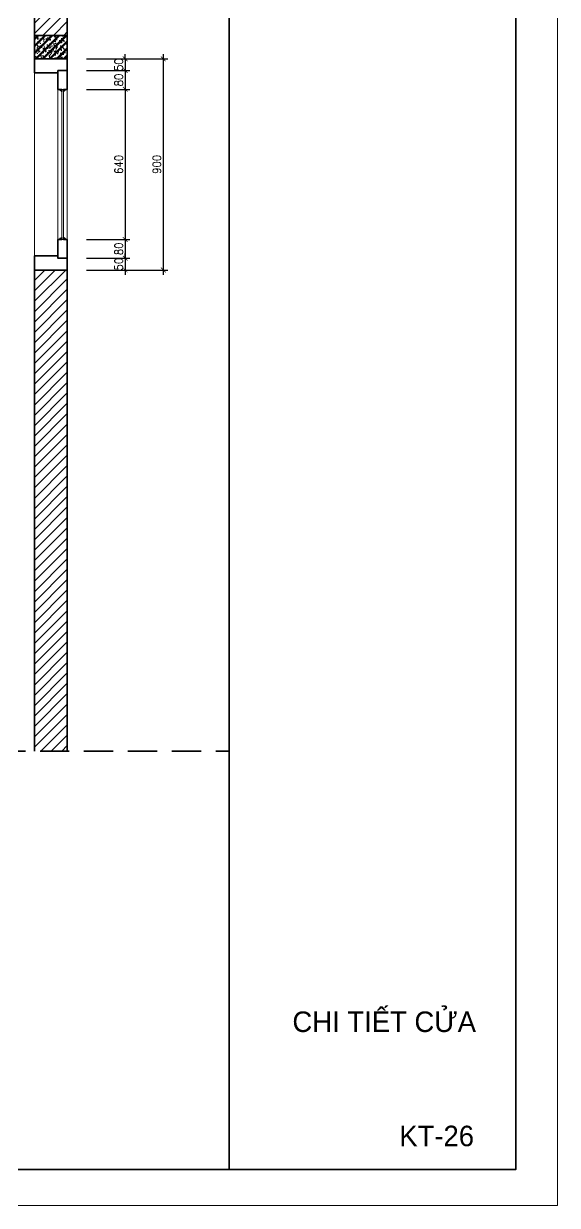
# Model space of a CAD drawing. Header units: millimetres. Extents: x -529782 to -142003, y -492574 to -273331.
# Drawn here: x -180902 to -178627, y -437656 to -432619 of the extents above; entities that cross this region are included whole.
import ezdxf
from ezdxf.enums import TextEntityAlignment as Align

# ---------------------------------------------------------------- set-up
doc = ezdxf.new("R2010")
doc.units = ezdxf.units.MM
doc.header["$LTSCALE"] = 500
doc.header["$MEASUREMENT"] = 0
doc.header["$PDMODE"] = 3
doc.linetypes.add('HIDDEN', pattern=[0.375, 0.25, -0.125])
doc.layers.get('0').update_dxf_attribs({"linetype": 'CONTINUOUS', "lineweight": 13})
doc.layers.get('Defpoints').update_dxf_attribs({"color": 255, "linetype": 'CONTINUOUS', "lineweight": 13})
for name, color, linetype, lineweight in [('1.cat 30', 30, 'CONTINUOUS', 35), ('2.thay 145', 145, 'CONTINUOUS', 18), ('3.manh 08', 8, 'CONTINUOUS', 9), ('9.text \xad white', 7, 'CONTINUOUS', 15), ('CA.dim 08', 251, 'CONTINUOUS', 13), ('CA.thay 145', 145, 'CONTINUOUS', 18), ('cat', 4, 'CONTINUOUS', 35)]:
    doc.layers.add(name, color=color, linetype=linetype, lineweight=lineweight)
for name, color, linetype in [('HACH', 250, 'CONTINUOUS'), ('HATCH', 150, 'CONTINUOUS'), ('THAY', 7, 'CONTINUOUS')]:
    doc.layers.add(name, color=color, linetype=linetype)
doc.styles.add('CA.JSC1', font='')
doc.styles.get("Standard").update_dxf_attribs({"font": 'txt.shx', "width": 0.9})
doc.styles.get('CA.JSC1').set_extended_font_data('.VnAvantH')
doc.dimstyles.new('CA 20', dxfattribs={"dimscale": 0, "dimtxt": 35, "dimasz": 20, "dimexe": 20, "dimexo": 0, "dimgap": 10, "dimtad": 1, "dimdec": 0, "dimzin": 0, "dimdsep": 46, "dimtxsty": 'Standard', "dimblk": 'ARCHTICK', "dimcen": 0.09, "dimdle": 20, "dimclrd": 256, "dimclre": 256, "dimclrt": 7, "dimadec": 0, "dimazin": 0, "dimtfac": 1, "dimtdec": 0, "dimtix": 1, "dimtmove": 2, "dimatfit": 3, "dimldrblk": 'DOT', "dimfxl": 1, "dimtolj": 1, "dimtzin": 0, "dimarcsym": 0})

# ---------------------------------------------------------------- blocks, each defined once
blk = doc.blocks.new('khung co loan')
at = {"layer": '1.cat 30'}
blk.add_lwpolyline([(1158.3, -14553.5), (1158.3, -303.5), (20658.3, -303.5), (20658.3, -14553.5)], close=True, dxfattribs=at)
blk.add_lwpolyline([(18298.1, -303.5), (18298.1, -14553.5)], dxfattribs=at)
at = {"layer": '3.manh 08'}
blk.add_lwpolyline([(0, -14850), (21000, -14850), (21000, 0), (0, 0)], close=True, dxfattribs=at)
blk = doc.blocks.new('_ArchTick')
at = {"color": 1, "linetype": 'ByBlock', "const_width": 0.15}
blk.add_lwpolyline([(-0.5, -0.5), (0.5, 0.5)], dxfattribs=at)
blk = doc.blocks.new('*D1773')
at = {"layer": 'CA.dim 08', "lineweight": -2, "transparency": 16777216}
for p, q in [((-180634.5, -432769.5), (-180449, -432769.5)), ((-180469, -432769.5), (-180469, -432749.5)), ((-180469, -432769.5), (-180469, -432819.5)), ((-180634.5, -432819.5), (-180449, -432819.5)), ((-180469, -432819.5), (-180469, -432839.5))]:
    blk.add_line(p, q, dxfattribs=at)
at = {"layer": 'Defpoints', "color": 0, "transparency": 16777216}
for p in [(-180634.5, -432769.5), (-180634.5, -432819.5), (-180469, -432819.5)]:
    blk.add_point(p, dxfattribs=at)
at = {"layer": 'CA.dim 08', "lineweight": -2, "transparency": 16777216, "xscale": 20, "yscale": 20, "zscale": 20}
for p, rotation in [((-180469, -432769.5), 270), ((-180469, -432819.5), 90)]:
    blk.add_blockref('_ArchTick', p, dxfattribs=dict(at, rotation=rotation))
at = {"layer": 'CA.dim 08', "color": 7, "transparency": 16777216, "insert": (-180496.5, -432794.5), "char_height": 35, "attachment_point": 5, "rotation": 90}
blk.add_mtext('\\A1;50', dxfattribs=at)
blk = doc.blocks.new('_DOT')
at = {"color": 1, "linetype": 'ByBlock'}
blk.add_line((-0.5, 0), (-1, 0), dxfattribs=at)
at = {"color": 1, "linetype": 'ByBlock', "const_width": 0.5}
blk.add_lwpolyline([(-0.25, 0, 1), (0.25, 0, 1)], format="xyb", close=True, dxfattribs=at)
blk = doc.blocks.new('DOT')
at = {"layer": 'THAY', "color": 0, "linetype": 'ByBlock'}
blk.add_line((-0.5, 0), (-1, 0), dxfattribs=at)
at = {"layer": 'THAY', "color": 0, "linetype": 'ByBlock', "const_width": 0.5}
blk.add_lwpolyline([(-0.25, 0, 1), (0.25, 0, 1)], format="xyb", close=True, dxfattribs=at)
blk = doc.blocks.new('*D1774')
at = {"layer": 'CA.dim 08', "lineweight": -2, "transparency": 16777216}
for p, q in [((-180634.5, -432819.5), (-180449, -432819.5)), ((-180469, -432799.5), (-180469, -432919.5)), ((-180634.5, -432899.5), (-180449, -432899.5))]:
    blk.add_line(p, q, dxfattribs=at)
at = {"layer": 'Defpoints', "color": 0, "transparency": 16777216}
for p in [(-180634.5, -432819.5), (-180634.5, -432899.5), (-180469, -432899.5)]:
    blk.add_point(p, dxfattribs=at)
at = {"layer": 'CA.dim 08', "lineweight": -2, "transparency": 16777216, "xscale": 20, "yscale": 20, "zscale": 20}
for p, rotation in [((-180469, -432819.5), 90), ((-180469, -432899.5), 270)]:
    blk.add_blockref('_ArchTick', p, dxfattribs=dict(at, rotation=rotation))
at = {"layer": 'CA.dim 08', "color": 7, "transparency": 16777216, "insert": (-180496.5, -432859.5), "char_height": 35, "attachment_point": 5, "rotation": 90}
blk.add_mtext('\\A1;80', dxfattribs=at)
blk = doc.blocks.new('*D1775')
at = {"layer": 'CA.dim 08', "lineweight": -2, "transparency": 16777216}
for p, q in [((-180634.5, -432899.5), (-180449, -432899.5)), ((-180469, -432879.5), (-180469, -433559.5)), ((-180634.5, -433539.5), (-180449, -433539.5))]:
    blk.add_line(p, q, dxfattribs=at)
at = {"layer": 'Defpoints', "color": 0, "transparency": 16777216}
for p in [(-180634.5, -432899.5), (-180634.5, -433539.5), (-180469, -433539.5)]:
    blk.add_point(p, dxfattribs=at)
at = {"layer": 'CA.dim 08', "lineweight": -2, "transparency": 16777216, "xscale": 20, "yscale": 20, "zscale": 20}
for p, rotation in [((-180469, -432899.5), 90), ((-180469, -433539.5), 270)]:
    blk.add_blockref('_ArchTick', p, dxfattribs=dict(at, rotation=rotation))
at = {"layer": 'CA.dim 08', "color": 7, "transparency": 16777216, "insert": (-180496.5, -433219.5), "char_height": 35, "attachment_point": 5, "rotation": 90}
blk.add_mtext('\\A1;640', dxfattribs=at)
blk = doc.blocks.new('*D1776')
at = {"layer": 'CA.dim 08', "lineweight": -2, "transparency": 16777216}
for p, q in [((-180469, -433519.5), (-180469, -433639.5)), ((-180634.5, -433539.5), (-180449, -433539.5)), ((-180634.5, -433619.5), (-180449, -433619.5))]:
    blk.add_line(p, q, dxfattribs=at)
at = {"layer": 'Defpoints', "color": 0, "transparency": 16777216}
for p in [(-180634.5, -433539.5), (-180634.5, -433619.5), (-180469, -433619.5)]:
    blk.add_point(p, dxfattribs=at)
at = {"layer": 'CA.dim 08', "lineweight": -2, "transparency": 16777216, "xscale": 20, "yscale": 20, "zscale": 20}
for p, rotation in [((-180469, -433539.5), 90), ((-180469, -433619.5), 270)]:
    blk.add_blockref('_ArchTick', p, dxfattribs=dict(at, rotation=rotation))
at = {"layer": 'CA.dim 08', "color": 7, "transparency": 16777216, "insert": (-180496.5, -433579.5), "char_height": 35, "attachment_point": 5, "rotation": 90}
blk.add_mtext('\\A1;80', dxfattribs=at)
blk = doc.blocks.new('*D1777')
at = {"layer": 'CA.dim 08', "lineweight": -2, "transparency": 16777216}
for p, q in [((-180634.5, -433619.5), (-180449, -433619.5)), ((-180469, -433619.5), (-180469, -433599.5)), ((-180469, -433619.5), (-180469, -433669.5)), ((-180634.5, -433669.5), (-180449, -433669.5)), ((-180469, -433669.5), (-180469, -433689.5))]:
    blk.add_line(p, q, dxfattribs=at)
at = {"layer": 'Defpoints', "color": 0, "transparency": 16777216}
for p in [(-180634.5, -433619.5), (-180634.5, -433669.5), (-180469, -433669.5)]:
    blk.add_point(p, dxfattribs=at)
at = {"layer": 'CA.dim 08', "lineweight": -2, "transparency": 16777216, "xscale": 20, "yscale": 20, "zscale": 20}
for p, rotation in [((-180469, -433619.5), 270), ((-180469, -433669.5), 90)]:
    blk.add_blockref('_ArchTick', p, dxfattribs=dict(at, rotation=rotation))
at = {"layer": 'CA.dim 08', "color": 7, "transparency": 16777216, "insert": (-180496.5, -433644.5), "char_height": 35, "attachment_point": 5, "rotation": 90}
blk.add_mtext('\\A1;50', dxfattribs=at)
blk = doc.blocks.new('*D1778')
at = {"layer": 'CA.dim 08', "lineweight": -2, "transparency": 16777216}
for p, q in [((-180634.5, -432769.5), (-180286.5, -432769.5)), ((-180306.5, -432749.5), (-180306.5, -433689.5)), ((-180634.5, -433669.5), (-180286.5, -433669.5))]:
    blk.add_line(p, q, dxfattribs=at)
at = {"layer": 'Defpoints', "color": 0, "transparency": 16777216}
for p in [(-180634.5, -432769.5), (-180634.5, -433669.5), (-180306.5, -433669.5)]:
    blk.add_point(p, dxfattribs=at)
at = {"layer": 'CA.dim 08', "lineweight": -2, "transparency": 16777216, "xscale": 20, "yscale": 20, "zscale": 20}
for p, rotation in [((-180306.5, -432769.5), 90), ((-180306.5, -433669.5), 270)]:
    blk.add_blockref('_ArchTick', p, dxfattribs=dict(at, rotation=rotation))
at = {"layer": 'CA.dim 08', "color": 7, "transparency": 16777216, "insert": (-180334, -433219.5), "char_height": 35, "attachment_point": 5, "rotation": 90}
blk.add_mtext('\\A1;900', dxfattribs=at)

msp = doc.modelspace()

# ---------------------------------------------------------------- hatches: boundary and pattern name
at = {"layer": 'CA.dim 08'}
h = msp.add_hatch(dxfattribs=at)
h.set_pattern_fill('ANSI31', color=256, scale=250, style=0)
h.set_pattern_definition([(45, (-11251.01, 10239.73), (-22.097087, 22.097087), [])])
h.paths.add_polyline_path([(-180856, -432669.5), (-180716, -432669.5), (-180716, -432491), (-180856, -432491)])
h = msp.add_hatch(dxfattribs=at)
h.set_pattern_fill('ANSI31', color=256, scale=250, style=0)
h.set_pattern_definition([(45, (-15549.51, 10589.73), (-22.097087, 22.097087), [])])
h.paths.add_polyline_path([(-180856, -435719.5), (-180716, -435719.5), (-180716, -433669.5), (-180856, -433669.5)])
at = {"layer": 'HACH'}
h = msp.add_hatch(dxfattribs=at)
h.set_pattern_fill('CHAU-01', color=256, scale=5, style=0, pattern_type=2)
h.set_pattern_definition([(50, (-11251.01, 10239.73), (35.8630091, -3.1376067), [3.75, -41.25]), (355, (-11251.01, 10239.73), (-6.9375667, 37.6096067), [3, -33]), (100.4514, (-11248.023, 10239.467), (28.925469, 34.471977), [3.1870095, -35.0571056]), (46.1842, (-11251.01, 10249.73), (53.3620524, -8.2759507), [5.625, -61.875]), (96.6356, (-11246.564, 10249.04), (46.733135, 48.7058935), [4.7805144, -52.58565]), (351.1842, (-11251.01, 10249.73), (46.733097, 48.70593), [4.5, -49.5]), (21, (-11246.01, 10247.23), (29.8453526, -20.1309445), [3.75, -41.25]), (326, (-11246.01, 10247.23), (12.1657666, 36.2575023), [3, -33]), (71.4514, (-11243.524, 10245.55), (42.0111314, 16.1265248), [3.1870095, -35.0571056]), (37.5, (-11251.011, 10239.729), (0.60799277, 16.6446927), [0, -32.6, 0, -33.5, 0, -33.125]), (7.5, (-11251.011, 10239.729), (13.1534769, 19.7205856), [0, -19.1, 0, -31.85, 0, -12.625]), (327.5, (-11262.161, 10239.729), (26.6911218, -1.1277436), [0, -12.5, 0, -39, 0, -51.75]), (317.5, (-11267.16, 10239.73), (29.1593085, 5.0052491), [0, -16.25, 0, -25.9, 0, -36.75]), (45, (-11251.011, 10239.729), (-15.0260191, 15.0260191), []), (45, (-11251.011, 10245.854), (-15.0260191, 15.0260191), [])])
h.paths.add_polyline_path([(-180856, -432669.5), (-180856, -432769.5), (-180716, -432769.5), (-180716, -432669.5)])

# ---------------------------------------------------------------- linework, layer by layer
at = {"layer": '1.cat 30', "ltscale": 4}
for p, q in [((-180856, -432491), (-180856, -432769.5)), ((-180716, -432491), (-180716, -432769.5)), ((-180856, -432769.5), (-180716, -432769.5)), ((-180856, -432769.5), (-180716, -432769.5)), ((-180856, -432829.5), (-180856, -432769.5)), ((-180716, -432769.5), (-180716, -432819.5)), ((-180716, -432819.5), (-180756, -432819.5)), ((-180756, -432819.5), (-180756, -432829.5)), ((-180716, -432819.5), (-180756, -432819.5)), ((-180756, -432819.5), (-180756, -432829.5)), ((-180716, -432819.5), (-180756, -432819.5)), ((-180756, -432819.5), (-180756, -432829.5)), ((-180716, -432819.5), (-180756, -432819.5)), ((-180756, -432819.5), (-180756, -432829.5)), ((-180756, -432829.5), (-180856, -432829.5)), ((-180756, -433609.5), (-180856, -433609.5)), ((-180856, -433609.5), (-180856, -433669.5)), ((-180756, -433619.5), (-180756, -433609.5)), ((-180756, -433619.5), (-180756, -433609.5)), ((-180756, -433619.5), (-180756, -433609.5)), ((-180756, -433619.5), (-180756, -433609.5)), ((-180756, -433619.5), (-180756, -433609.5)), ((-180756, -433619.5), (-180756, -433609.5)), ((-180716, -433619.5), (-180756, -433619.5)), ((-180716, -433619.5), (-180756, -433619.5)), ((-180716, -433619.5), (-180756, -433619.5)), ((-180716, -433619.5), (-180756, -433619.5)), ((-180716, -433619.5), (-180756, -433619.5)), ((-180716, -433619.5), (-180756, -433619.5)), ((-180716, -433669.5), (-180716, -433619.5)), ((-180856, -433669.5), (-180856, -435719.5)), ((-180856, -433669.5), (-180716, -433669.5)), ((-180856, -433669.5), (-180716, -433669.5)), ((-180856, -433669.5), (-180716, -433669.5)), ((-180716, -433669.5), (-180716, -435719.5))]:
    msp.add_line(p, q, dxfattribs=at)
msp.add_lwpolyline([(-180856, -432669.5), (-180856, -432669.5), (-180716, -432669.5), (-180716, -432669.5), (-180716, -432769.5), (-180716, -432769.5), (-180856, -432769.5), (-180856, -432769.5)], close=True, dxfattribs=at)
for points in [[(-180739.1, -432899.5), (-180756, -432899.5), (-180756, -432819.5), (-180716, -432819.5), (-180716, -432899.5), (-180731.9, -432899.5)], [(-180739.1, -433539.5), (-180756, -433539.5), (-180756, -433619.5), (-180716, -433619.5), (-180716, -433539.5), (-180731.9, -433539.5)]]:
    msp.add_lwpolyline(points, dxfattribs=at)
at = {"layer": 'CA.dim 08'}
for points in [[(-180756, -432899.5), (-180756, -432899.5), (-180716, -432899.5), (-180716, -432899.5), (-180716, -433539.5), (-180716, -433539.5), (-180756, -433539.5), (-180756, -433539.5)], [(-180739.1, -433539.5), (-180739.1, -433539.5), (-180731.9, -433539.5), (-180731.9, -433539.5), (-180731.9, -432899.5), (-180731.9, -432899.5), (-180739.1, -432899.5), (-180739.1, -432899.5)]]:
    msp.add_lwpolyline(points, close=True, dxfattribs=at)
at = {"layer": 'CA.thay 145'}
for p, q in [((-180856, -432769.5), (-180856, -433669.5)), ((-180716, -432769.5), (-180716, -433669.5))]:
    msp.add_line(p, q, dxfattribs=at)
at = {"layer": 'cat', "linetype": 'HIDDEN'}
msp.add_line((-188894.5, -435719.5), (-180025.2, -435719.5), dxfattribs=at)
at = {"layer": 'HATCH', "ltscale": 4}
for points in [[(-180739.1, -432899.5), (-180748.7, -432899.5), (-180748.7, -432901.3), (-180747, -432901.3, 0.386896), (-180741.5, -432906.1), (-180741.5, -432907.3), (-180740.6, -432907.3), (-180740.6, -432908.6), (-180739.1, -432908.6), (-180739.1, -432899.5)], [(-180732, -432899.5), (-180722.3, -432899.5), (-180722.3, -432901.3), (-180724, -432901.3, -0.386896), (-180729.6, -432906.1), (-180729.6, -432907.3), (-180730.5, -432907.3), (-180730.5, -432908.6), (-180732, -432908.6), (-180732, -432899.5)], [(-180739.1, -433539.5), (-180748.7, -433539.5), (-180748.7, -433537.6), (-180747, -433537.6, -0.386896), (-180741.5, -433532.8), (-180741.5, -433531.7), (-180740.6, -433531.7), (-180740.6, -433530.4), (-180739.1, -433530.4), (-180739.1, -433539.5)], [(-180732, -433539.5), (-180722.3, -433539.5), (-180722.3, -433537.6), (-180724, -433537.6, 0.386896), (-180729.6, -433532.8), (-180729.6, -433531.7), (-180730.5, -433531.7), (-180730.5, -433530.4), (-180732, -433530.4), (-180732, -433539.5)]]:
    msp.add_lwpolyline(points, format="xyb", dxfattribs=at)

# ---------------------------------------------------------------- block references
at = {"layer": '2.thay 145', "xscale": 0.5174686212558299, "yscale": 0.5174686212558299, "zscale": 0.5174686212558299}
msp.add_blockref('khung co loan', (-189493.9, -429971.5), dxfattribs=at)

# ---------------------------------------------------------------- texts
at = {"layer": '9.text \xad white', "style": 'CA.JSC1'}
msp.add_text('chi tiÕt cöa', height=87.5, dxfattribs=at).set_placement((-179756.2, -436917.1))
msp.add_text('kt-26', height=87.5, dxfattribs=at).set_placement((-179141.5, -437403.8), align=Align.CENTER)

# ---------------------------------------------------------------- dimensions: what is measured, and where the dimension line sits
at = {"layer": 'CA.dim 08'}
for base, p1, p2, picture, middle in [((-180469, -432819.5), (-180634.5, -432769.5), (-180634.5, -432819.5), '*D1773', (-180496.5, -432794.5)), ((-180306.5, -433669.5), (-180634.5, -432769.5), (-180634.5, -433669.5), '*D1778', (-180334, -433219.5)), ((-180469, -432899.5), (-180634.5, -432819.5), (-180634.5, -432899.5), '*D1774', (-180496.5, -432859.5)), ((-180469, -433539.5), (-180634.5, -432899.5), (-180634.5, -433539.5), '*D1775', (-180496.5, -433219.5)), ((-180469, -433619.5), (-180634.5, -433539.5), (-180634.5, -433619.5), '*D1776', (-180496.5, -433579.5)), ((-180469, -433669.5), (-180634.5, -433619.5), (-180634.5, -433669.5), '*D1777', (-180496.5, -433644.5))]:
    dim = msp.add_linear_dim(base=base, p1=p1, p2=p2, angle=90, dimstyle='CA 20', override={"dimscale": 1, "dimldrblk": 'DOT'}, dxfattribs=at)
    dim.commit()
    dim.dimension.update_dxf_attribs({"geometry": picture, "text_midpoint": middle})

doc.saveas('drawing.dxf')
